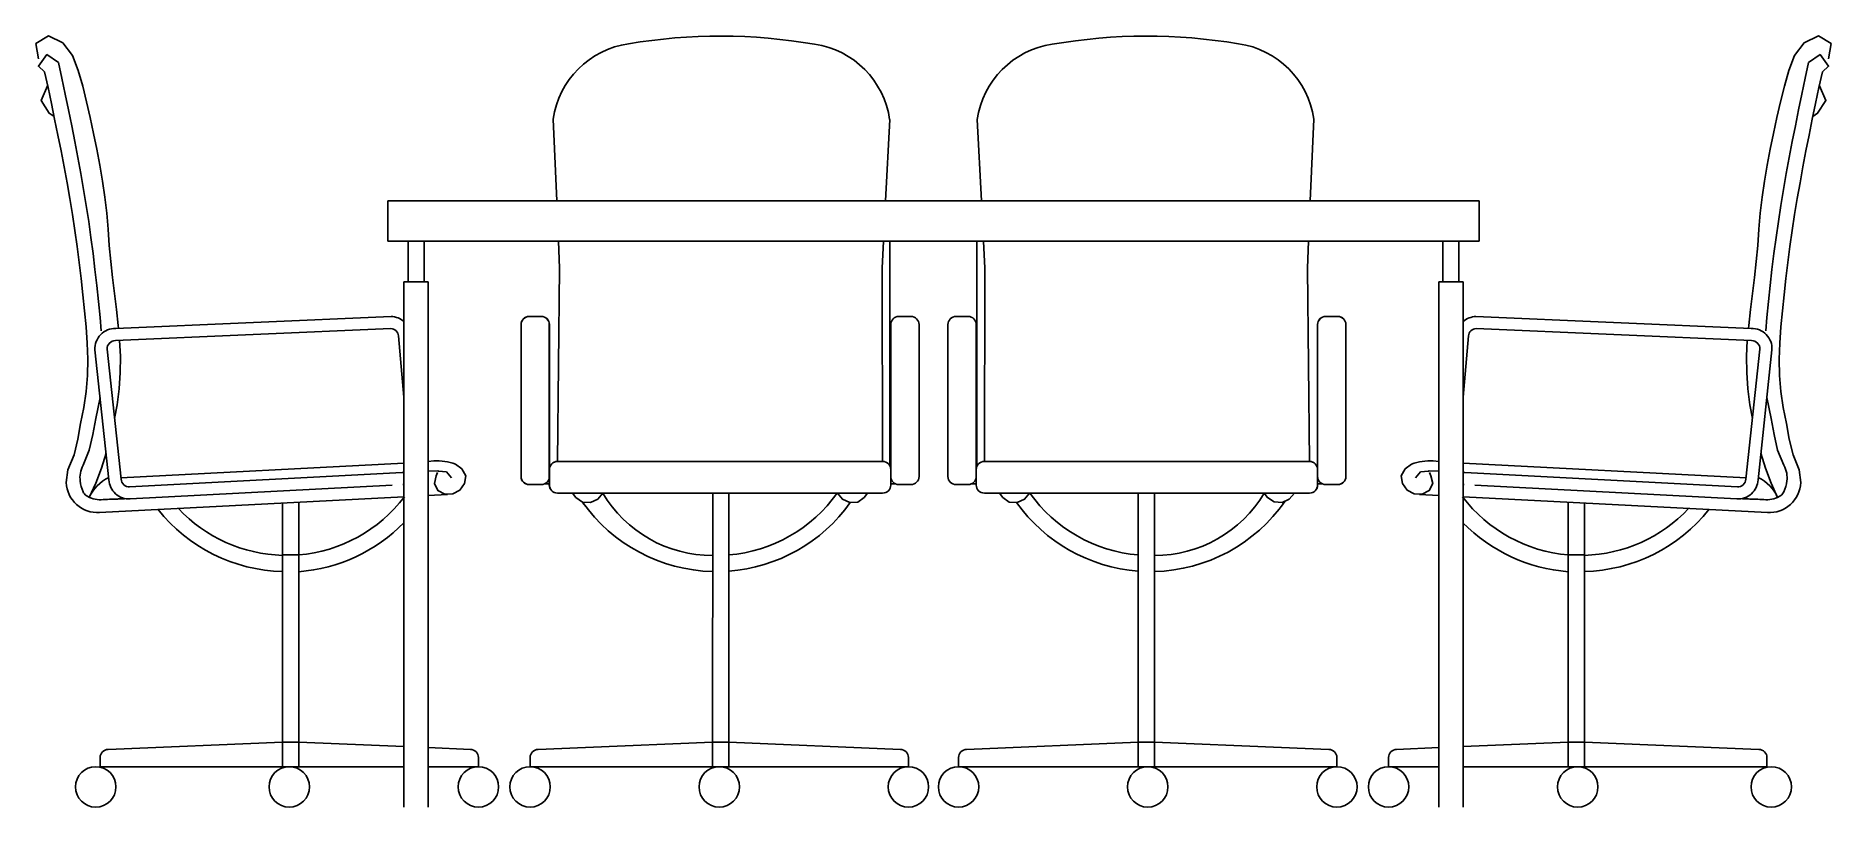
# Model space of a CAD drawing. Header units: millimetres. Extents: x -820.7 to -818.48, y 2595.21 to 2596.16.
import ezdxf

# ---------------------------------------------------------------- set-up
doc = ezdxf.new("R2010")
doc.units = ezdxf.units.MM
doc.header["$LTSCALE"] = 10
doc.layers.add('Móveis_mesas', color=2, linetype='Continuous')

msp = doc.modelspace()

# ---------------------------------------------------------------- linework, layer by layer
at = {"layer": 'Móveis_mesas', "color": 1}
for p, q in [((-820.0648, 2596.0607), (-820.0604, 2595.9596)), ((-819.6537, 2595.9596), (-819.6485, 2596.0602)), ((-819.5349, 2595.9596), (-819.5401, 2596.0602)), ((-819.1238, 2596.0607), (-819.1282, 2595.9596)), ((-820.2693, 2595.9096), (-820.2693, 2595.9596)), ((-820.2693, 2595.9596), (-818.9193, 2595.9596)), ((-820.2693, 2595.9096), (-820.2693, 2595.9596)), ((-820.2693, 2595.9096), (-820.2693, 2595.9596)), ((-820.2693, 2595.9096), (-820.2693, 2595.9596)), ((-820.2693, 2595.9096), (-820.2693, 2595.9596)), ((-818.9193, 2595.9096), (-818.9193, 2595.9596)), ((-818.9193, 2595.9096), (-818.9193, 2595.9596)), ((-818.9193, 2595.9096), (-818.9193, 2595.9596)), ((-818.9193, 2595.9096), (-818.9193, 2595.9596)), ((-820.2693, 2595.9096), (-818.9193, 2595.9096)), ((-820.2443, 2595.9096), (-820.2443, 2595.8596)), ((-820.2443, 2595.9096), (-820.2443, 2595.8596)), ((-820.2243, 2595.9096), (-820.2243, 2595.8596)), ((-820.2243, 2595.9096), (-820.2243, 2595.8596)), ((-820.0583, 2595.9096), (-820.0568, 2595.8765)), ((-819.6579, 2595.8765), (-819.6562, 2595.9096)), ((-819.6481, 2595.6314), (-819.6481, 2595.9096)), ((-819.5405, 2595.6314), (-819.5405, 2595.9096)), ((-819.5306, 2595.8765), (-819.5323, 2595.9096)), ((-819.1303, 2595.9096), (-819.1317, 2595.8765)), ((-818.9643, 2595.9096), (-818.9643, 2595.8596)), ((-818.9443, 2595.9096), (-818.9443, 2595.8596)), ((-820.0568, 2595.8765), (-820.0595, 2595.6372)), ((-819.6572, 2595.6372), (-819.6579, 2595.8765)), ((-819.5314, 2595.6372), (-819.5306, 2595.8765)), ((-819.1317, 2595.8765), (-819.1291, 2595.6372)), ((-820.2493, 2595.8596), (-820.2193, 2595.8596)), ((-820.2493, 2595.8596), (-820.2193, 2595.8596)), ((-820.2493, 2595.8596), (-820.2493, 2595.2096)), ((-820.2493, 2595.8596), (-820.2493, 2595.2096)), ((-820.2193, 2595.8596), (-820.2193, 2595.2096)), ((-820.2193, 2595.8596), (-820.2193, 2595.2096)), ((-818.9393, 2595.8596), (-818.9693, 2595.8596)), ((-818.9693, 2595.8596), (-818.9693, 2595.2096)), ((-818.9393, 2595.8596), (-818.9393, 2595.2096)), ((-820.1045, 2595.8066), (-820.1045, 2595.6186)), ((-820.1044, 2595.8066), (-820.1044, 2595.6186)), ((-820.0945, 2595.8166), (-820.0795, 2595.8166)), ((-820.0944, 2595.8166), (-820.0794, 2595.8166)), ((-820.0944, 2595.8166), (-820.0794, 2595.8166)), ((-820.0695, 2595.8066), (-820.0695, 2595.6133)), ((-820.0694, 2595.8066), (-820.0694, 2595.6186)), ((-819.6472, 2595.8066), (-819.6472, 2595.6186)), ((-819.6222, 2595.8166), (-819.6372, 2595.8166)), ((-819.6222, 2595.8166), (-819.6372, 2595.8166)), ((-819.6122, 2595.8066), (-819.6122, 2595.6186)), ((-819.5764, 2595.8066), (-819.5764, 2595.6186)), ((-819.5664, 2595.8166), (-819.5514, 2595.8166)), ((-819.5664, 2595.8166), (-819.5514, 2595.8166)), ((-819.5414, 2595.8066), (-819.5414, 2595.6186)), ((-819.1192, 2595.8066), (-819.1192, 2595.6186)), ((-819.1191, 2595.8066), (-819.1191, 2595.6133)), ((-819.0942, 2595.8166), (-819.1092, 2595.8166)), ((-819.0942, 2595.8166), (-819.1092, 2595.8166)), ((-819.0941, 2595.8166), (-819.1091, 2595.8166)), ((-819.0842, 2595.8066), (-819.0842, 2595.6186)), ((-819.0841, 2595.8066), (-819.0841, 2595.6186)), ((-820.2124, 2595.6379), (-820.2193, 2595.6372)), ((-820.0695, 2595.6272), (-820.0695, 2595.6186)), ((-820.0695, 2595.6186), (-820.0695, 2595.6081)), ((-820.0694, 2595.6272), (-820.0694, 2595.6186)), ((-820.0694, 2595.6186), (-820.0694, 2595.6081)), ((-820.0595, 2595.6372), (-820.0248, 2595.6372)), ((-820.0248, 2595.6372), (-819.6572, 2595.6372)), ((-819.6472, 2595.6272), (-819.6472, 2595.6186)), ((-819.6472, 2595.6186), (-819.6472, 2595.6081)), ((-819.5414, 2595.6272), (-819.5414, 2595.6186)), ((-819.5414, 2595.6186), (-819.5414, 2595.6081)), ((-819.1638, 2595.6372), (-819.5314, 2595.6372)), ((-819.1291, 2595.6372), (-819.1638, 2595.6372)), ((-819.1192, 2595.6272), (-819.1192, 2595.6186)), ((-819.1192, 2595.6186), (-819.1192, 2595.6081)), ((-819.1191, 2595.6272), (-819.1191, 2595.6186)), ((-819.1191, 2595.6186), (-819.1191, 2595.6081)), ((-818.9762, 2595.6379), (-818.9693, 2595.6372)), ((-820.1954, 2595.5962), (-820.2193, 2595.595)), ((-820.0945, 2595.6086), (-820.0795, 2595.6086)), ((-820.0944, 2595.6086), (-820.0794, 2595.6086)), ((-820.0751, 2595.6096), (-820.0695, 2595.6096)), ((-820.0694, 2595.6096), (-820.0749, 2595.6096)), ((-820.0595, 2595.5981), (-820.0248, 2595.5981)), ((-820.0248, 2595.5981), (-819.6572, 2595.5981)), ((-819.8674, 2595.5981), (-819.8675, 2595.2901)), ((-819.8475, 2595.5981), (-819.8475, 2595.2901)), ((-819.6472, 2595.6096), (-819.6417, 2595.6096)), ((-819.6222, 2595.6086), (-819.6372, 2595.6086)), ((-819.5664, 2595.6086), (-819.5514, 2595.6086)), ((-819.5414, 2595.6096), (-819.5469, 2595.6096)), ((-819.1638, 2595.5981), (-819.5314, 2595.5981)), ((-819.3411, 2595.5981), (-819.3411, 2595.2901)), ((-819.3211, 2595.5981), (-819.3211, 2595.2901)), ((-819.1291, 2595.5981), (-819.1638, 2595.5981)), ((-819.1192, 2595.6096), (-819.1137, 2595.6096)), ((-819.1135, 2595.6096), (-819.1191, 2595.6096)), ((-819.0942, 2595.6086), (-819.1092, 2595.6086)), ((-819.0941, 2595.6086), (-819.1091, 2595.6086)), ((-818.9932, 2595.5962), (-818.9693, 2595.595)), ((-820.2493, 2595.5935), (-820.6259, 2595.5742)), ((-820.3994, 2595.5858), (-820.3994, 2595.2901)), ((-820.3794, 2595.5868), (-820.3794, 2595.2901)), ((-818.9393, 2595.5935), (-818.5627, 2595.5742)), ((-818.8092, 2595.5868), (-818.8092, 2595.2901)), ((-818.7892, 2595.5858), (-818.7892, 2595.2901)), ((-820.3794, 2595.5216), (-820.3994, 2595.5216)), ((-819.8474, 2595.5216), (-819.8475, 2595.5216)), ((-819.3411, 2595.5216), (-819.3411, 2595.5216)), ((-818.8092, 2595.5216), (-818.7892, 2595.5216)), ((-820.3794, 2595.2901), (-820.3994, 2595.2901)), ((-819.8475, 2595.2901), (-819.8675, 2595.2901)), ((-819.3411, 2595.2901), (-819.3211, 2595.2901)), ((-818.8092, 2595.2901), (-818.7892, 2595.2901))]:
    msp.add_line(p, q, dxfattribs=at)
for points in [[(-820.6023, 2595.8021), (-820.6027, 2595.8053), (-820.605, 2595.8251), (-820.6075, 2595.845), (-820.6099, 2595.8648), (-820.6121, 2595.8847), (-820.6138, 2595.9046), (-820.6152, 2595.9246), (-820.617, 2595.9445), (-820.6194, 2595.9644), (-820.6223, 2595.9842), (-820.6257, 2596.0039), (-820.6293, 2596.0235), (-820.6332, 2596.0431), (-820.6374, 2596.0627), (-820.6419, 2596.0822), (-820.6467, 2596.1016), (-820.6522, 2596.1208), (-820.6593, 2596.1395), (-820.6713, 2596.1553), (-820.6892, 2596.1637), (-820.7046, 2596.1542), (-820.7014, 2596.1353)], [(-818.5862, 2595.8021), (-818.5859, 2595.8053), (-818.5836, 2595.8251), (-818.5811, 2595.845), (-818.5786, 2595.8648), (-818.5765, 2595.8847), (-818.5748, 2595.9046), (-818.5734, 2595.9246), (-818.5716, 2595.9445), (-818.5692, 2595.9644), (-818.5663, 2595.9842), (-818.5629, 2596.0039), (-818.5593, 2596.0235), (-818.5554, 2596.0431), (-818.5512, 2596.0627), (-818.5467, 2596.0822), (-818.5418, 2596.1016), (-818.5363, 2596.1208), (-818.5293, 2596.1395), (-818.5173, 2596.1553), (-818.4994, 2596.1637), (-818.484, 2596.1542), (-818.4872, 2596.1353)], [(-820.6766, 2596.1308), (-820.6909, 2596.1407), (-820.7015, 2596.1261), (-820.6938, 2596.1193)], [(-820.6766, 2596.1308), (-820.6724, 2596.1113), (-820.6683, 2596.0917), (-820.6643, 2596.0721), (-820.6603, 2596.0525), (-820.6565, 2596.0329), (-820.6527, 2596.0132), (-820.6491, 2595.9935), (-820.6457, 2595.9738), (-820.6424, 2595.9541), (-820.6393, 2595.9343), (-820.6365, 2595.9145), (-820.6339, 2595.8947), (-820.6315, 2595.8749), (-820.6293, 2595.855), (-820.6271, 2595.8351), (-820.6251, 2595.8152), (-820.6237, 2595.7987)], [(-818.512, 2596.1308), (-818.5162, 2596.1113), (-818.5203, 2596.0917), (-818.5243, 2596.0721), (-818.5282, 2596.0525), (-818.5321, 2596.0329), (-818.5358, 2596.0132), (-818.5394, 2595.9935), (-818.5429, 2595.9738), (-818.5462, 2595.9541), (-818.5492, 2595.9343), (-818.5521, 2595.9145), (-818.5547, 2595.8947), (-818.5571, 2595.8749), (-818.5593, 2595.855), (-818.5615, 2595.8351), (-818.5635, 2595.8152), (-818.5648, 2595.7987)], [(-818.512, 2596.1308), (-818.4976, 2596.1407), (-818.4871, 2596.1261), (-818.4948, 2596.1193)], [(-820.6938, 2596.1193), (-820.6896, 2596.0998), (-820.6854, 2596.0802), (-820.6814, 2596.0606), (-820.6774, 2596.041), (-820.6735, 2596.0214), (-820.6697, 2596.0017), (-820.6661, 2595.9821), (-820.6627, 2595.9624), (-820.6594, 2595.9426), (-820.6564, 2595.9229), (-820.6536, 2595.9031), (-820.651, 2595.8832), (-820.6487, 2595.8634), (-820.6465, 2595.8435), (-820.6444, 2595.8236), (-820.6425, 2595.8037), (-820.6411, 2595.7837), (-820.6405, 2595.7638), (-820.6408, 2595.7438), (-820.6423, 2595.7238), (-820.6452, 2595.704), (-820.6493, 2595.6844), (-820.6529, 2595.6648), (-820.6574, 2595.6453), (-820.6651, 2595.6269), (-820.667, 2595.6111)], [(-818.4948, 2596.1193), (-818.499, 2596.0998), (-818.5031, 2596.0802), (-818.5072, 2596.0606), (-818.5112, 2596.041), (-818.5151, 2596.0214), (-818.5188, 2596.0017), (-818.5224, 2595.9821), (-818.5259, 2595.9624), (-818.5292, 2595.9426), (-818.5322, 2595.9229), (-818.535, 2595.9031), (-818.5375, 2595.8832), (-818.5399, 2595.8634), (-818.5421, 2595.8435), (-818.5442, 2595.8236), (-818.5461, 2595.8037), (-818.5474, 2595.7837), (-818.5481, 2595.7638), (-818.5478, 2595.7438), (-818.5463, 2595.7238), (-818.5433, 2595.704), (-818.5393, 2595.6844), (-818.5357, 2595.6648), (-818.5311, 2595.6453), (-818.5235, 2595.6269), (-818.5216, 2595.6111)], [(-820.6821, 2596.0641), (-820.688, 2596.068), (-820.6981, 2596.0839), (-820.6901, 2596.102)], [(-818.5065, 2596.0641), (-818.5006, 2596.068), (-818.4904, 2596.0839), (-818.4985, 2596.102)], [(-820.6073, 2595.6905), (-820.6042, 2595.7074), (-820.6017, 2595.7273), (-820.6003, 2595.7472), (-820.6, 2595.7672), (-820.601, 2595.7872)], [(-818.5813, 2595.6905), (-818.5843, 2595.7074), (-818.5869, 2595.7273), (-818.5883, 2595.7472), (-818.5885, 2595.7672), (-818.5876, 2595.7872)], [(-820.6251, 2595.7164), (-820.6306, 2595.6903), (-820.6343, 2595.6706), (-820.6385, 2595.6511), (-820.6462, 2595.6327)], [(-818.5635, 2595.7164), (-818.558, 2595.6903), (-818.5542, 2595.6706), (-818.5501, 2595.6511), (-818.5424, 2595.6327)], [(-820.6385, 2595.5928), (-820.6304, 2595.6102), (-820.6234, 2595.6289), (-820.6177, 2595.6474)], [(-818.5501, 2595.5928), (-818.5582, 2595.6102), (-818.5651, 2595.6289), (-818.5709, 2595.6474)], [(-820.2493, 2595.6353), (-820.5994, 2595.6169)], [(-820.2193, 2595.6251), (-820.2074, 2595.6255)], [(-820.2077, 2595.6236), (-820.2094, 2595.6196), (-820.2117, 2595.61), (-820.2075, 2595.6012), (-820.1988, 2595.5966), (-820.1889, 2595.5971), (-820.1802, 2595.6019), (-820.1743, 2595.6099), (-820.1726, 2595.6196), (-820.1777, 2595.6281), (-820.1857, 2595.634)], [(-820.1907, 2595.6169), (-820.1967, 2595.6243), (-820.2066, 2595.6254), (-820.2074, 2595.6255)], [(-818.9809, 2595.6236), (-818.9791, 2595.6196), (-818.9768, 2595.61), (-818.981, 2595.6012), (-818.9898, 2595.5966), (-818.9997, 2595.5971), (-819.0083, 2595.6019), (-819.0142, 2595.6099), (-819.0159, 2595.6196), (-819.0109, 2595.6281), (-819.0029, 2595.634)], [(-818.9979, 2595.6169), (-818.9918, 2595.6243), (-818.982, 2595.6254), (-818.9812, 2595.6255)], [(-818.9693, 2595.6251), (-818.9812, 2595.6255)], [(-818.9393, 2595.6353), (-818.5892, 2595.6169)], [(-820.0033, 2595.5981), (-820.0097, 2595.5904), (-820.0187, 2595.5864), (-820.0286, 2595.587), (-820.0367, 2595.5927), (-820.0407, 2595.5981)], [(-819.7132, 2595.5981), (-819.7069, 2595.5904), (-819.6979, 2595.5864), (-819.688, 2595.587), (-819.6799, 2595.5927), (-819.6758, 2595.5981)], [(-819.4754, 2595.5981), (-819.4817, 2595.5904), (-819.4907, 2595.5864), (-819.5006, 2595.587), (-819.5087, 2595.5927), (-819.5127, 2595.5981)], [(-819.1852, 2595.5981), (-819.1812, 2595.5926), (-819.173, 2595.5872), (-819.1632, 2595.5863), (-819.1542, 2595.5904), (-819.1478, 2595.5981)], [(-820.2493, 2595.2845), (-820.3794, 2595.2901), (-820.3794, 2595.2596)], [(-819.8675, 2595.2596), (-819.8675, 2595.2901), (-820.0248, 2595.2834)], [(-819.3211, 2595.2596), (-819.3211, 2595.2901), (-819.1638, 2595.2834)], [(-818.9393, 2595.2845), (-818.8092, 2595.2901), (-818.8092, 2595.2596)]]:
    msp.add_lwpolyline(points, dxfattribs=at)
for points in [[(-820.2639, 2595.6079), (-820.5879, 2595.5909, -0.414214), (-820.6142, 2595.6146), (-820.6315, 2595.7754, -0.438283), (-820.6058, 2595.8017), (-820.2652, 2595.8166, -0.012868), (-820.2639, 2595.8165, -0.012868)], [(-820.2493, 2595.6239, -0.054978), (-820.2514, 2595.6235), (-820.5887, 2595.6059, -0.414214), (-820.5992, 2595.6153), (-820.6165, 2595.7762, -0.438283), (-820.6062, 2595.7867), (-820.2657, 2595.8016, -0.380257), (-820.256, 2595.7925), (-820.2493, 2595.7167)], [(-818.9393, 2595.6239, 0.054978), (-818.9371, 2595.6235), (-818.5999, 2595.6059, 0.414214), (-818.5894, 2595.6153), (-818.5721, 2595.7762, 0.438283), (-818.5824, 2595.7867), (-818.9229, 2595.8016, 0.380257), (-818.9326, 2595.7925), (-818.9393, 2595.7167)], [(-818.9246, 2595.6079), (-818.6007, 2595.5909, 0.414214), (-818.5744, 2595.6146), (-818.5571, 2595.7754, 0.438283), (-818.5828, 2595.8017), (-818.9234, 2595.8166, 0.012868), (-818.9246, 2595.8165, 0.012868)], [(-820.6462, 2595.6327, 0.072488), (-820.6496, 2595.6226, 0.081107), (-820.6498, 2595.6131, 0.063046), (-820.6462, 2595.5996, 0.151401), (-820.6424, 2595.595, 0.078519), (-820.6337, 2595.5911, 0.075425), (-820.6238, 2595.5899, 0.003646), (-820.6137, 2595.5904, -0.003708), (-820.6038, 2595.5908, -0.002767), (-820.6008, 2595.5909, -0.001437), (-820.5949, 2595.591)], [(-818.5424, 2595.6327, -0.072488), (-818.5389, 2595.6226, -0.081107), (-818.5387, 2595.6131, -0.063046), (-818.5424, 2595.5996, -0.151401), (-818.5462, 2595.595, -0.078519), (-818.5549, 2595.5911, -0.075425), (-818.5648, 2595.5899, -0.003646), (-818.5748, 2595.5904, 0.003708), (-818.5847, 2595.5908, 0.002767), (-818.5878, 2595.5909, 0.001437), (-818.5937, 2595.591)], [(-820.6145, 2595.6173, 0.176938), (-820.6385, 2595.5928, 0.147355)], [(-818.5741, 2595.6173, -0.176938), (-818.5501, 2595.5928, -0.147355)], [(-820.3994, 2595.2596), (-820.3994, 2595.2901), (-820.6152, 2595.2809, 0.414214), (-820.6252, 2595.2709), (-820.6252, 2595.2596), (-820.2493, 2595.2596)], [(-820.0248, 2595.2596), (-819.6253, 2595.2596), (-819.6253, 2595.2709, 0.414214), (-819.6353, 2595.2809, -0.414214), (-819.6253, 2595.2709, 0.414214), (-819.6353, 2595.2809), (-819.8475, 2595.2901), (-819.8475, 2595.2596)], [(-819.1638, 2595.2596), (-819.5633, 2595.2596), (-819.5633, 2595.2709, -0.414214), (-819.5533, 2595.2809, 0.414214), (-819.5633, 2595.2709, -0.414214), (-819.5533, 2595.2809), (-819.3411, 2595.2901), (-819.3411, 2595.2596)], [(-818.7892, 2595.2596), (-818.7892, 2595.2901), (-818.5733, 2595.2809, -0.414214), (-818.5633, 2595.2709), (-818.5633, 2595.2596), (-818.9393, 2595.2596)], [(-820.2193, 2595.2596), (-820.1572, 2595.2596), (-820.1572, 2595.2709, 0.414214), (-820.1672, 2595.2809, -0.414214), (-820.1572, 2595.2709, 0.414214), (-820.1672, 2595.2809), (-820.2193, 2595.2832)], [(-820.0248, 2595.2834), (-820.0833, 2595.2809, 0.414214), (-820.0933, 2595.2709), (-820.0933, 2595.2596), (-820.0248, 2595.2596)], [(-819.1638, 2595.2834), (-819.1053, 2595.2809, -0.414214), (-819.0953, 2595.2709), (-819.0953, 2595.2596), (-819.1638, 2595.2596)], [(-818.9693, 2595.2596), (-819.0314, 2595.2596), (-819.0314, 2595.2709, -0.414214), (-819.0214, 2595.2809, 0.414214), (-819.0314, 2595.2709, -0.414214), (-819.0214, 2595.2809), (-818.9693, 2595.2832)]]:
    msp.add_lwpolyline(points, format="xyb", dxfattribs=at)
for centre in [(-820.6306, 2595.2346), (-820.6306, 2595.2346), (-820.3912, 2595.2346), (-820.1572, 2595.2346), (-820.0933, 2595.2346), (-819.8593, 2595.2346), (-819.6253, 2595.2346), (-819.5633, 2595.2346), (-819.3293, 2595.2346), (-819.0953, 2595.2346), (-819.0314, 2595.2346), (-818.7974, 2595.2346), (-818.558, 2595.2346), (-818.558, 2595.2346)]:
    msp.add_circle(centre, 0.025, dxfattribs=at)
for centre, radius, start, end in [((-819.9558, 2596.0452), 0.11, 98.1608, 171.884), ((-819.8583, 2595.4796), 0.6839, 80.1493, 99.5252), ((-819.7575, 2596.0446), 0.1101, 8.1302, 81.5388), ((-819.4311, 2596.0446), 0.1101, 98.4612, 171.8698), ((-819.3303, 2595.4796), 0.6839, 80.4748, 99.8507), ((-819.2327, 2596.0452), 0.11, 8.116, 81.8392), ((-820.2659, 2595.7916), 0.025, 48.2004, 88.3319), ((-820.0945, 2595.8066), 0.01, 90, 180), ((-820.0944, 2595.8066), 0.01, 90, 180), ((-820.0944, 2595.8066), 0.01, 90, 180), ((-820.0795, 2595.8066), 0.01, 0, 90), ((-820.0794, 2595.8066), 0.01, 0, 90), ((-820.0794, 2595.8066), 0.01, 0, 90), ((-819.6372, 2595.8066), 0.01, 90, 180), ((-819.6372, 2595.8066), 0.01, 90, 180), ((-819.6222, 2595.8066), 0.01, 0, 90), ((-819.6222, 2595.8066), 0.01, 0, 90), ((-819.5664, 2595.8066), 0.01, 90, 180), ((-819.5664, 2595.8066), 0.01, 90, 180), ((-819.5514, 2595.8066), 0.01, 0, 90), ((-819.5514, 2595.8066), 0.01, 0, 90), ((-819.1092, 2595.8066), 0.01, 90, 180), ((-819.1092, 2595.8066), 0.01, 90, 180), ((-819.1091, 2595.8066), 0.01, 90, 180), ((-819.0942, 2595.8066), 0.01, 0, 90), ((-819.0942, 2595.8066), 0.01, 0, 90), ((-819.0941, 2595.8066), 0.01, 0, 90), ((-818.9226, 2595.7916), 0.025, 91.6681, 131.7996), ((-820.2094, 2595.5647), 0.0733, 71.1118, 92.3501), ((-820.0945, 2595.6186), 0.01, 180, 270), ((-820.0944, 2595.6186), 0.01, 180, 270), ((-820.0795, 2595.6186), 0.01, 270, 0), ((-820.0794, 2595.6186), 0.01, 270, 0), ((-820.0595, 2595.6272), 0.01, 90, 180), ((-820.0594, 2595.6272), 0.01, 90, 180), ((-819.6572, 2595.6272), 0.01, 0, 90), ((-819.6372, 2595.6186), 0.01, 180, 270), ((-819.6222, 2595.6186), 0.01, 270, 0), ((-819.5664, 2595.6186), 0.01, 180, 270), ((-819.5514, 2595.6186), 0.01, 270, 0), ((-819.5314, 2595.6272), 0.01, 90, 180), ((-819.1292, 2595.6272), 0.01, 0, 90), ((-819.1291, 2595.6272), 0.01, 0, 90), ((-819.1092, 2595.6186), 0.01, 180, 270), ((-819.1091, 2595.6186), 0.01, 180, 270), ((-819.0942, 2595.6186), 0.01, 270, 0), ((-819.0941, 2595.6186), 0.01, 270, 0), ((-818.9792, 2595.5647), 0.0733, 87.6499, 108.8882), ((-820.6287, 2595.6124), 0.0383, 182.0169, 274.1751), ((-820.6287, 2595.6124), 0.0383, 182.0169, 274.1751), ((-820.252, 2595.6335), 0.025, 273, 276.1702), ((-820.0595, 2595.6081), 0.01, 180, 270), ((-820.0594, 2595.6081), 0.01, 180, 270), ((-820.0594, 2595.6081), 0.01, 180, 270), ((-819.8685, 2595.6777), 0.1566, 210.5428, 270.3818), ((-819.8626, 2595.704), 0.183, 274.7573, 324.633), ((-819.6572, 2595.6081), 0.01, 270, 0), ((-819.6572, 2595.6081), 0.01, 270, 0), ((-819.5314, 2595.6081), 0.01, 180, 270), ((-819.5314, 2595.6081), 0.01, 180, 270), ((-819.3259, 2595.704), 0.183, 215.367, 265.2427), ((-819.3201, 2595.6777), 0.1566, 269.6182, 329.4572), ((-819.1292, 2595.6081), 0.01, 270, 0), ((-819.1292, 2595.6081), 0.01, 270, 0), ((-819.1291, 2595.6081), 0.01, 270, 0), ((-818.9366, 2595.6335), 0.025, 263.8298, 267), ((-818.5599, 2595.6124), 0.0383, 265.8249, 357.9831), ((-818.5599, 2595.6124), 0.0383, 265.8249, 357.9831), ((-820.3945, 2595.7039), 0.2029, 218.3852, 268.6222), ((-820.3945, 2595.704), 0.183, 223.0071, 268.4643), ((-820.3946, 2595.704), 0.183, 274.7573, 322.8568), ((-819.8626, 2595.7039), 0.2029, 215.2103, 268.6222), ((-819.8626, 2595.7039), 0.2029, 215.2103, 216.9169), ((-819.8626, 2595.7039), 0.2029, 274.2667, 324.577), ((-819.326, 2595.7039), 0.2029, 215.3738, 265.7333), ((-819.326, 2595.7039), 0.2029, 271.3778, 325.1599), ((-819.326, 2595.7039), 0.2029, 323.0831, 325.1599), ((-818.794, 2595.704), 0.183, 217.1432, 265.2427), ((-818.7941, 2595.704), 0.183, 271.5357, 316.9929), ((-818.7941, 2595.7039), 0.2029, 271.3778, 321.6148), ((-820.3945, 2595.7032), 0.2029, 274.2667, 315.708), ((-818.7941, 2595.7032), 0.2029, 224.292, 265.7333)]:
    msp.add_arc(centre, radius, start, end, dxfattribs=at)

doc.saveas('drawing.dxf')
